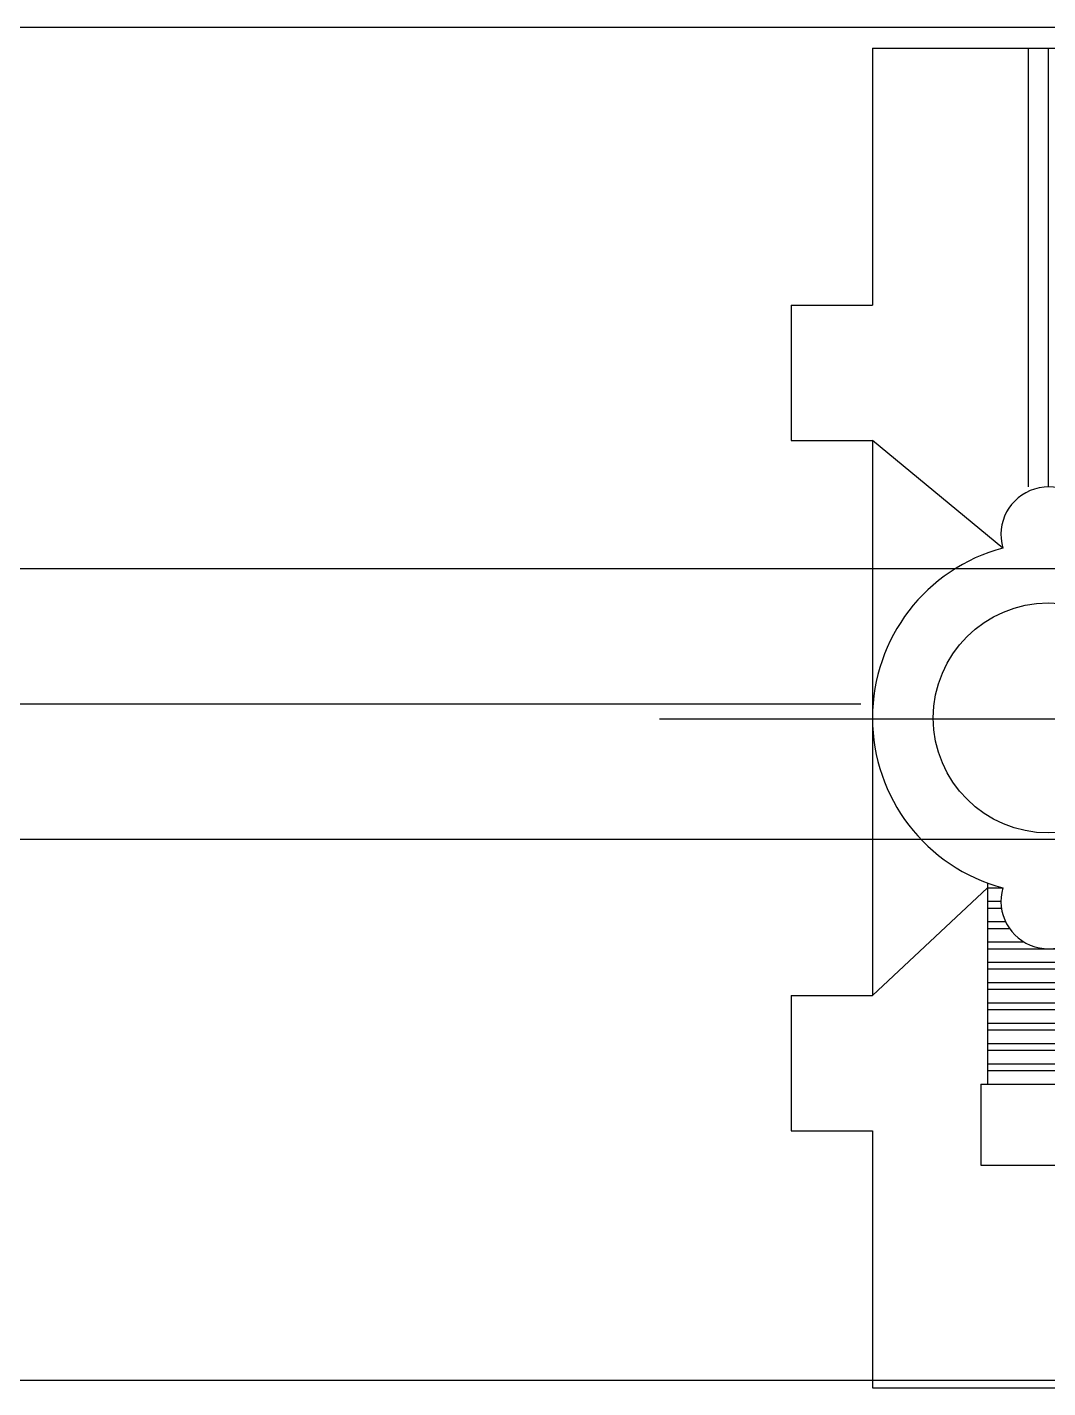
# Model space of a CAD drawing. Header units: millimetres. Extents: x 1448 to 104164, y -19509 to -89.
# Drawn here: x 80530.8 to 80606.3, y -3053.2 to -2952.6 of the extents above; entities that cross this region are included whole.
import ezdxf

# ---------------------------------------------------------------- set-up
doc = ezdxf.new("R2010")
doc.units = ezdxf.units.MM
doc.header["$LTSCALE"] = 60
doc.header["$MEASUREMENT"] = 0
doc.linetypes.add('CENTER', pattern=[2, 1.25, -0.25, 0.25, -0.25])
doc.linetypes.add('CENTERX2', pattern=[101.6, 63.5, -12.7, 12.7, -12.7])
doc.layers.get('0').update_dxf_attribs({"linetype": 'CONTINUOUS'})
doc.layers.add('cen', color=14, linetype='CONTINUOUS')

# ---------------------------------------------------------------- blocks, each defined once
blk = doc.blocks.new('bvde')
at = {"color": 3}
for p, q in [((21501412.18, -50950296.86), (21501412.18, -50950315.86)), ((21501412.18, -50950296.86), (21501479.18, -50950296.86)), ((21501423.68, -50950296.86), (21501423.68, -50950329.29)), ((21501425.18, -50950296.86), (21501425.18, -50950329.29)), ((21501426.68, -50950296.86), (21501426.68, -50950329.29)), ((21501437.18, -50950296.86), (21501437.18, -50950395.86)), ((21501438.18, -50950296.86), (21501438.18, -50950395.86)), ((21501446.18, -50950296.86), (21501446.18, -50950395.86)), ((21501447.18, -50950296.86), (21501447.18, -50950395.86)), ((21501455.18, -50950296.86), (21501455.18, -50950395.86)), ((21501456.18, -50950296.86), (21501456.18, -50950395.86)), ((21501464.18, -50950296.86), (21501464.18, -50950395.86)), ((21501465.18, -50950296.86), (21501465.18, -50950395.86)), ((21501473.18, -50950296.86), (21501473.18, -50950395.86)), ((21501474.18, -50950296.86), (21501474.18, -50950395.86)), ((21501479.18, -50950296.86), (21501479.18, -50950395.86)), ((21501406.18, -50950315.86), (21501406.18, -50950325.86)), ((21501406.18, -50950315.86), (21501412.18, -50950315.86)), ((21501406.18, -50950325.86), (21501412.18, -50950325.86)), ((21501412.18, -50950325.86), (21501412.18, -50950366.86)), ((21501421.83, -50950333.8), (21501412.18, -50950325.86)), ((21501437.18, -50950329.16), (21501428.53, -50950331.77)), ((21501420.68, -50950358.91), (21501412.18, -50950366.86)), ((21501437.18, -50950363.55), (21501428.53, -50950360.93)), ((21501406.18, -50950366.86), (21501406.18, -50950376.86)), ((21501406.18, -50950366.86), (21501412.18, -50950366.86)), ((21501406.18, -50950376.86), (21501412.18, -50950376.86)), ((21501412.18, -50950376.86), (21501412.18, -50950395.86)), ((21501412.18, -50950395.86), (21501479.18, -50950395.86))]:
    blk.add_line(p, q, dxfattribs=at)
at = {"color": 1, "linetype": 'CENTERX2'}
blk.add_line((21501396.43, -50950346.43), (21501490.71, -50950346.43), dxfattribs=at)
at = {"color": 1}
for p, q in [((21501420.68, -50950358.55), (21501420.68, -50950373.41)), ((21501420.68, -50950358.91), (21501421.81, -50950358.91)), ((21501420.68, -50950359.91), (21501421.68, -50950359.91)), ((21501420.68, -50950360.41), (21501421.72, -50950360.41)), ((21501420.68, -50950361.41), (21501422.02, -50950361.41)), ((21501428.34, -50950361.41), (21501429.68, -50950361.41)), ((21501429.68, -50950361.28), (21501429.68, -50950373.41)), ((21501420.68, -50950361.91), (21501422.31, -50950361.91)), ((21501428.05, -50950361.91), (21501429.68, -50950361.91)), ((21501420.68, -50950362.91), (21501423.38, -50950362.91)), ((21501420.68, -50950363.41), (21501429.68, -50950363.41)), ((21501426.98, -50950362.91), (21501429.68, -50950362.91)), ((21501420.68, -50950364.41), (21501429.68, -50950364.41)), ((21501420.68, -50950364.91), (21501429.68, -50950364.91)), ((21501420.68, -50950365.91), (21501429.68, -50950365.91)), ((21501420.68, -50950366.41), (21501429.68, -50950366.41)), ((21501420.68, -50950367.41), (21501429.68, -50950367.41)), ((21501420.68, -50950367.91), (21501429.68, -50950367.91)), ((21501420.68, -50950368.91), (21501429.68, -50950368.91)), ((21501420.68, -50950369.41), (21501429.68, -50950369.41)), ((21501420.68, -50950370.41), (21501429.68, -50950370.41)), ((21501420.68, -50950370.91), (21501429.68, -50950370.91)), ((21501420.68, -50950371.91), (21501429.68, -50950371.91)), ((21501420.68, -50950372.41), (21501429.68, -50950372.41)), ((21501420.18, -50950373.41), (21501420.18, -50950379.41)), ((21501420.18, -50950373.41), (21501430.18, -50950373.41)), ((21501430.18, -50950373.41), (21501430.18, -50950379.41)), ((21501420.18, -50950379.41), (21501430.18, -50950379.41))]:
    blk.add_line(p, q, dxfattribs=at)
at = {"color": 3}
blk.add_circle((21501425.18, -50950346.36), 8.5, dxfattribs=at)
for centre, radius, start, end in [((21501425.18, -50950332.79), 3.5, 16.8103, 196.8103), ((21501425.18, -50950346.36), 13, 104.9358, 255.0429), ((21501425.18, -50950359.91), 3.5, 163.4646, 343.1217)]:
    blk.add_arc(centre, radius, start, end, dxfattribs=at)
blk = doc.blocks.new('토션스프링1')
blk.add_blockref('bvde', (-39283.72, -5113.84))
blk = doc.blocks.new('토션스프링12345')
blk.add_blockref('토션스프링1', (1400.61, -3974.28))

msp = doc.modelspace()

# ---------------------------------------------------------------- linework, layer by layer
at = {"color": 3}
for p, q in [((79782.44, -2952.64), (85582.44, -2952.64)), ((79607.44, -2992.64), (85865.37, -2992.64)), ((79607.44, -3012.64), (85865.37, -3012.64)), ((85582.44, -3052.64), (79782.44, -3052.64))]:
    msp.add_line(p, q, dxfattribs=at)
at = {"layer": 'cen', "linetype": 'CENTER'}
msp.add_line((79557.44, -3002.64), (85915.37, -3002.64), dxfattribs=at)

# ---------------------------------------------------------------- block references
msp.add_blockref('토션스프링12345', (-21382935.76, 50956430.79))

doc.saveas('drawing.dxf')
